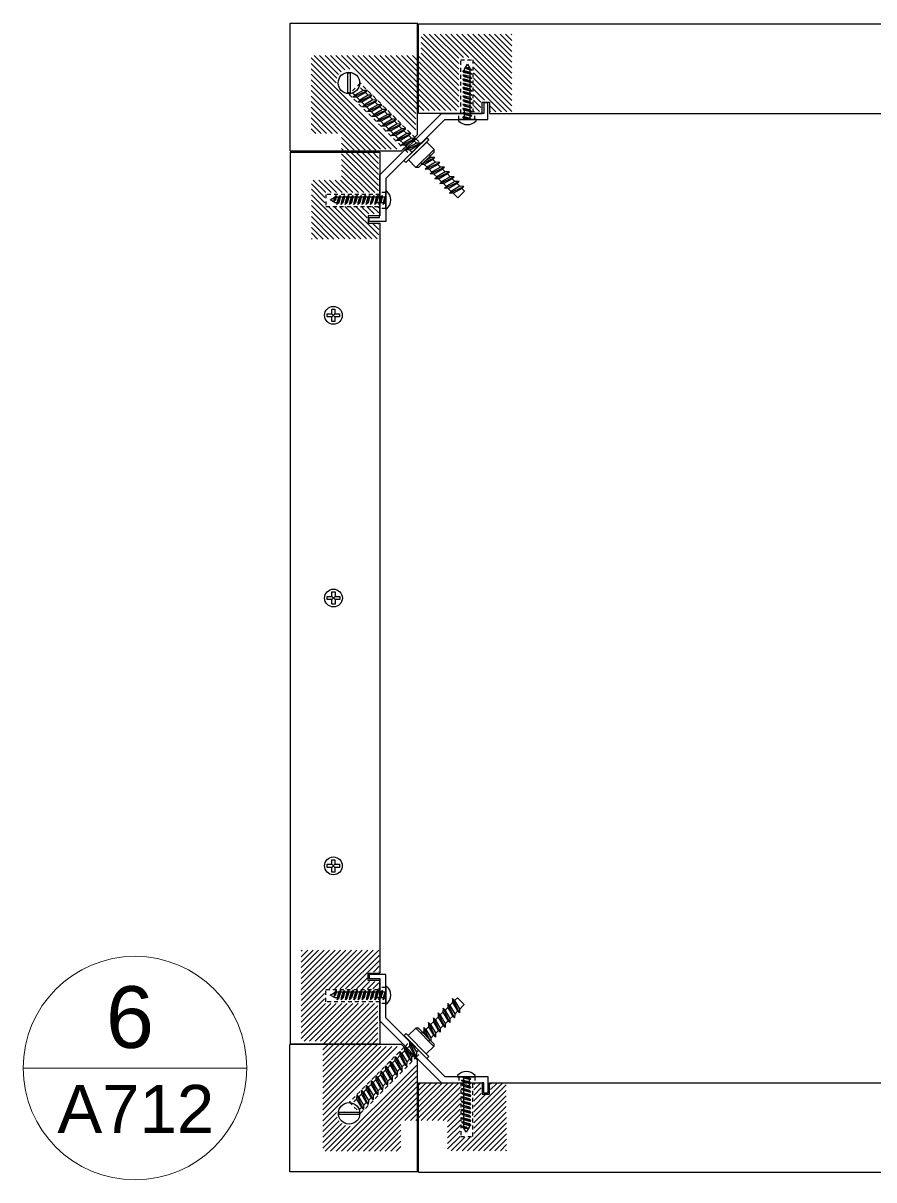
# Model space of a CAD drawing. Header units: centimetres. Extents: x -118 to 1001, y -481 to 203.
# Drawn here: x 751.77 to 779.3, y -83.23 to -45.76 of the extents above; entities that cross this region are included whole.
import ezdxf
from ezdxf.enums import TextEntityAlignment as Align

# ---------------------------------------------------------------- set-up
doc = ezdxf.new("R2010")
doc.units = ezdxf.units.CM
doc.header["$MEASUREMENT"] = 0
doc.linetypes.add('HIDDEN2', pattern=[0.1875, 0.125, -0.0625])
doc.layers.add('A-ANNO-SYMB', color=253, linetype='Continuous', lineweight=18)
for name, color, linetype in [('A-Furn', 8, 'Continuous'), ('linee di prosp', 6, 'Continuous'), ('retini', 245, 'Continuous'), ('viti e cerniere', 3, 'Continuous')]:
    doc.layers.add(name, color=color, linetype=linetype)
doc.styles.get("Standard").update_dxf_attribs({"font": 'Arial.ttf'})

msp = doc.modelspace()

# ---------------------------------------------------------------- hatches: boundary and pattern name
at = {"layer": 'retini', "ltscale": 3}
h = msp.add_hatch(dxfattribs=at)
h.set_pattern_fill('ANSI31', color=256, angle=-90)
h.set_pattern_definition([(315, (708.70584, 308.66924), (0.088388348, 0.088388348), [])])
h.paths.add_polyline_path([(767.594, -48.63), (767.594, -46.112), (764.652, -46.112), (764.652, -46.81), (764.565, -46.81), (764.565, -48.591), (765.869, -48.591), (765.869, -46.869), (766.347, -46.869), (766.347, -48.626), (766.585, -48.626), (766.585, -48.257), (766.89, -48.257), (766.89, -48.63)])
h.paths.add_polyline_path([(764.482, -49.374), (764.482, -48.591), (764.545, -48.591), (764.545, -46.81), (761.089, -46.81), (761.089, -49.335), (762.078, -49.335), (762.078, -49.872), (763.276, -49.872), (763.276, -49.838), (764.029, -49.838), (762.272, -48.092, -2.138287), (762.739, -47.646)])
h.paths.add_polyline_path([(763.276, -51.25), (763.276, -49.91), (762.078, -49.91), (762.078, -50.847), (761.101, -50.847), (761.101, -52.757), (763.285, -52.742), (763.285, -52.236), (762.912, -52.236), (762.912, -51.938), (763.28, -51.938), (763.28, -51.694), (761.54, -51.694), (761.54, -51.25)])
h = msp.add_hatch(dxfattribs=at)
h.set_pattern_fill('ANSI31', color=256)
h.set_pattern_definition([(45, (405.99261, -134.67835), (-0.088388348, 0.088388348), [])])
h.paths.add_polyline_path([(763.292, -75.79), (760.774, -75.79), (760.774, -78.732), (761.472, -78.732), (761.472, -78.819), (763.253, -78.819), (763.253, -77.515), (761.531, -77.515), (761.531, -77.037), (763.287, -77.037), (763.287, -76.799), (762.919, -76.799), (762.919, -76.494), (763.292, -76.494)])
h.paths.add_polyline_path([(764.036, -78.902), (763.253, -78.902), (763.253, -78.839), (761.472, -78.839), (761.472, -82.295), (763.996, -82.295), (763.996, -81.306), (764.534, -81.306), (764.534, -80.108), (764.5, -80.108), (764.5, -79.355), (762.754, -81.112, -2.138287), (762.308, -80.645)])
h.paths.add_polyline_path([(765.912, -80.108), (764.572, -80.108), (764.572, -81.306), (765.509, -81.306), (765.509, -82.283), (767.419, -82.283), (767.404, -80.1), (766.898, -80.1), (766.898, -80.472), (766.6, -80.472), (766.6, -80.104), (766.356, -80.104), (766.356, -81.844), (765.912, -81.844)])

# ---------------------------------------------------------------- linework, layer by layer
at = {"linetype": 'Continuous', "lineweight": 20}
msp.add_line((751.773, -79.606), (759.014, -79.606), dxfattribs=at)
at = {"layer": 'A-ANNO-SYMB', "linetype": 'Continuous', "lineweight": 20}
msp.add_circle((755.394, -79.606), 3.62, dxfattribs=at)
at = {"layer": 'A-Furn'}
for p, q in [((760.413, -49.892), (760.413, -45.76)), ((760.413, -45.76), (764.536, -45.76)), ((764.536, -49.372), (764.536, -45.76)), ((764.572, -45.785), (802.658, -45.785)), ((764.572, -48.682), (764.572, -45.785)), ((766.627, -48.682), (766.627, -48.315)), ((766.627, -48.315), (766.864, -48.315)), ((766.864, -48.315), (766.864, -48.682)), ((766.627, -48.682), (764.572, -48.682)), ((766.864, -48.682), (800.367, -48.682)), ((764.023, -49.892), (764.536, -49.372)), ((760.413, -49.892), (764.023, -49.892)), ((760.414, -49.944), (763.312, -49.944)), ((760.414, -49.944), (760.414, -78.819)), ((763.312, -49.944), (763.312, -51.997)), ((763.312, -51.997), (762.944, -51.997)), ((762.944, -51.997), (762.944, -52.234)), ((762.944, -52.234), (763.312, -52.234)), ((763.312, -52.234), (763.312, -76.527)), ((762.944, -76.764), (762.944, -76.527)), ((762.944, -76.527), (763.312, -76.527)), ((763.312, -76.764), (762.944, -76.764)), ((763.312, -76.764), (763.312, -78.819)), ((760.402, -82.963), (760.402, -78.839)), ((764.014, -78.839), (760.402, -78.839)), ((760.414, -78.819), (763.312, -78.819)), ((764.534, -79.352), (764.014, -78.839)), ((764.534, -82.963), (764.534, -79.352)), ((764.572, -80.079), (766.687, -80.079)), ((764.572, -82.976), (764.572, -80.079)), ((766.627, -80.079), (766.627, -80.446)), ((766.864, -80.079), (800.367, -80.079)), ((766.864, -80.446), (766.864, -80.079)), ((766.627, -80.446), (766.864, -80.446)), ((764.534, -82.963), (760.402, -82.963)), ((764.572, -82.976), (802.658, -82.976))]:
    msp.add_line(p, q, dxfattribs=at)
at = {"layer": 'linee di prosp', "linetype": 'HIDDEN2'}
for p, q in [((765.934, -48.685), (765.934, -46.945)), ((765.934, -46.945), (766.327, -46.945)), ((766.327, -46.945), (766.327, -48.685)), ((762.681, -47.703), (762.32, -48.066)), ((764.463, -49.476), (762.681, -47.703)), ((762.32, -48.066), (764.103, -49.839)), ((763.311, -51.309), (761.57, -51.309)), ((761.57, -51.309), (761.57, -51.701)), ((761.57, -51.701), (763.311, -51.701)), ((761.572, -77.455), (761.572, -77.063)), ((761.572, -77.063), (763.312, -77.063)), ((763.312, -77.455), (761.572, -77.455)), ((764.103, -78.926), (762.33, -80.709)), ((762.693, -81.069), (764.465, -79.287)), ((765.936, -80.079), (765.936, -81.819)), ((766.328, -81.819), (766.328, -80.079)), ((762.33, -80.709), (762.693, -81.069)), ((765.936, -81.819), (766.328, -81.819))]:
    msp.add_line(p, q, dxfattribs=at)
at = {"layer": 'viti e cerniere'}
for p, q in [((766.242, -47.356), (766.242, -47.28)), ((766.242, -47.492), (766.242, -47.415)), ((766.242, -47.627), (766.242, -47.551)), ((762.782, -47.938), (762.694, -47.851)), ((766.242, -47.763), (766.242, -47.686)), ((766.242, -47.899), (766.242, -47.822)), ((762.51, -48.096), (762.421, -48.008)), ((762.666, -48.252), (762.577, -48.163)), ((762.822, -48.408), (762.732, -48.318)), ((762.938, -48.093), (762.85, -48.006)), ((763.094, -48.249), (763.006, -48.161)), ((763.25, -48.404), (763.162, -48.316)), ((766.242, -48.034), (766.242, -47.958)), ((766.242, -48.17), (766.242, -48.093)), ((766.242, -48.305), (766.242, -48.229)), ((762.977, -48.563), (762.888, -48.474)), ((763.133, -48.719), (763.043, -48.629)), ((763.311, -50.685), (765.311, -48.685)), ((763.406, -48.559), (763.318, -48.472)), ((763.562, -48.714), (763.474, -48.627)), ((765.311, -48.685), (766.626, -48.685)), ((766.056, -48.662), (766.056, -48.586)), ((766.242, -48.441), (766.242, -48.364)), ((766.242, -48.576), (766.242, -48.5)), ((766.242, -48.712), (766.242, -48.636)), ((766.685, -48.685), (766.626, -48.685)), ((766.811, -48.345), (766.685, -48.345)), ((766.685, -48.345), (766.685, -48.685)), ((766.811, -48.685), (766.811, -48.345)), ((766.811, -48.882), (766.811, -48.685)), ((763.289, -48.874), (763.198, -48.784)), ((763.445, -49.03), (763.354, -48.939)), ((765.416, -48.882), (763.507, -50.79)), ((763.718, -48.87), (763.63, -48.782)), ((763.874, -49.025), (763.786, -48.937)), ((765.416, -48.882), (766.811, -48.882)), ((766.056, -48.798), (766.056, -48.721)), ((766.056, -48.882), (766.056, -48.857)), ((766.242, -48.848), (766.242, -48.771)), ((763.6, -49.186), (763.509, -49.094)), ((763.756, -49.341), (763.665, -49.25)), ((763.912, -49.497), (763.82, -49.405)), ((764.03, -49.18), (763.942, -49.093)), ((764.187, -49.335), (764.098, -49.248)), ((764.343, -49.491), (764.255, -49.403)), ((764.068, -49.652), (763.975, -49.56)), ((764.097, -50.212), (764.84, -49.481)), ((764.223, -49.808), (764.131, -49.715)), ((764.902, -49.544), (764.158, -50.275)), ((764.245, -50.191), (764.839, -49.611)), ((764.499, -49.646), (764.411, -49.558)), ((764.839, -49.611), (765.08, -49.858)), ((764.902, -49.544), (764.84, -49.481)), ((764.486, -50.437), (764.245, -50.191)), ((764.364, -49.949), (764.286, -49.871)), ((765.08, -49.858), (764.486, -50.437)), ((765.077, -49.936), (764.566, -50.435)), ((764.926, -50.008), (764.939, -50.071)), ((764.967, -50.112), (764.933, -50.077)), ((765.123, -50.267), (765.035, -50.179)), ((765.077, -49.936), (765.08, -49.858)), ((764.158, -50.275), (764.097, -50.212)), ((764.566, -50.435), (764.486, -50.437)), ((764.64, -50.287), (764.703, -50.302)), ((764.846, -50.43), (764.752, -50.336)), ((765.002, -50.586), (764.908, -50.492)), ((765.279, -50.422), (765.191, -50.335)), ((765.435, -50.577), (765.347, -50.49)), ((763.311, -50.685), (763.311, -52.001)), ((763.507, -50.79), (763.507, -52.185)), ((765.158, -50.741), (765.063, -50.647)), ((765.314, -50.897), (765.219, -50.802)), ((765.592, -50.733), (765.503, -50.645)), ((765.748, -50.888), (765.66, -50.8)), ((765.47, -51.053), (765.374, -50.957)), ((765.625, -51.208), (765.53, -51.112)), ((765.838, -51.421), (765.685, -51.268)), ((765.904, -51.043), (765.816, -50.955)), ((766.06, -51.198), (765.838, -51.421)), ((766.06, -51.198), (765.972, -51.111)), ((761.979, -51.395), (761.903, -51.395)), ((762.115, -51.395), (762.038, -51.395)), ((762.25, -51.395), (762.174, -51.395)), ((762.386, -51.395), (762.309, -51.395)), ((762.522, -51.395), (762.445, -51.395)), ((762.657, -51.395), (762.581, -51.395)), ((762.793, -51.395), (762.716, -51.395)), ((762.928, -51.395), (762.852, -51.395)), ((763.064, -51.395), (762.987, -51.395)), ((763.199, -51.395), (763.123, -51.395)), ((763.285, -51.581), (763.209, -51.581)), ((763.335, -51.395), (763.259, -51.395)), ((763.421, -51.581), (763.344, -51.581)), ((763.471, -51.395), (763.394, -51.395)), ((763.505, -51.581), (763.48, -51.581)), ((762.97, -52.185), (762.97, -52.06)), ((762.97, -52.06), (763.311, -52.06)), ((763.311, -52.06), (763.311, -52.001)), ((763.311, -52.185), (762.97, -52.185)), ((763.507, -52.185), (763.311, -52.185)), ((761.764, -55.023), (761.864, -55.023)), ((761.764, -55.173), (761.764, -55.023)), ((761.864, -55.023), (761.864, -55.173)), ((761.616, -55.273), (761.616, -55.173)), ((761.616, -55.173), (761.764, -55.173)), ((761.764, -55.273), (761.616, -55.273)), ((761.764, -55.173), (761.864, -55.273)), ((761.764, -55.273), (761.864, -55.173)), ((761.764, -55.423), (761.764, -55.273)), ((761.864, -55.423), (761.764, -55.423)), ((761.864, -55.173), (762.016, -55.173)), ((761.864, -55.273), (761.864, -55.423)), ((762.016, -55.273), (761.864, -55.273)), ((762.016, -55.173), (762.016, -55.273)), ((761.617, -64.431), (761.617, -64.331)), ((761.617, -64.331), (761.766, -64.331)), ((761.766, -64.431), (761.617, -64.431)), ((761.766, -64.181), (761.866, -64.181)), ((761.766, -64.331), (761.766, -64.181)), ((761.766, -64.331), (761.866, -64.431)), ((761.766, -64.431), (761.866, -64.331)), ((761.766, -64.581), (761.766, -64.431)), ((761.866, -64.181), (761.866, -64.331)), ((761.866, -64.331), (762.017, -64.331)), ((761.866, -64.431), (761.866, -64.581)), ((762.017, -64.431), (761.866, -64.431)), ((762.017, -64.331), (762.017, -64.431)), ((761.866, -64.581), (761.766, -64.581)), ((761.616, -73.106), (761.616, -73.006)), ((761.616, -73.006), (761.764, -73.006)), ((761.764, -72.856), (761.864, -72.856)), ((761.764, -73.006), (761.764, -72.856)), ((761.764, -73.006), (761.864, -73.106)), ((761.764, -73.106), (761.864, -73.006)), ((761.864, -72.856), (761.864, -73.006)), ((761.864, -73.006), (762.016, -73.006)), ((762.016, -73.006), (762.016, -73.106)), ((761.764, -73.106), (761.616, -73.106)), ((761.764, -73.256), (761.764, -73.106)), ((761.864, -73.256), (761.764, -73.256)), ((761.864, -73.106), (761.864, -73.256)), ((762.016, -73.106), (761.864, -73.106)), ((763.312, -76.579), (762.972, -76.579)), ((762.972, -76.579), (762.972, -76.704)), ((762.972, -76.704), (763.312, -76.704)), ((763.509, -76.579), (763.312, -76.579)), ((763.312, -76.704), (763.312, -76.764)), ((763.312, -78.079), (763.312, -76.764)), ((763.509, -77.974), (763.509, -76.579)), ((761.983, -77.147), (761.906, -77.147)), ((762.119, -77.147), (762.042, -77.147)), ((762.254, -77.147), (762.178, -77.147)), ((762.39, -77.147), (762.313, -77.147)), ((762.525, -77.147), (762.449, -77.147)), ((762.661, -77.147), (762.584, -77.147)), ((762.796, -77.147), (762.72, -77.147)), ((762.932, -77.147), (762.856, -77.147)), ((763.068, -77.147), (762.991, -77.147)), ((763.203, -77.147), (763.127, -77.147)), ((763.339, -77.147), (763.262, -77.147)), ((763.474, -77.147), (763.398, -77.147)), ((763.289, -77.334), (763.212, -77.334)), ((763.424, -77.334), (763.348, -77.334)), ((763.508, -77.334), (763.484, -77.334)), ((765.67, -77.486), (765.582, -77.574)), ((765.825, -77.33), (765.737, -77.418)), ((765.825, -77.33), (766.048, -77.551)), ((766.048, -77.551), (765.894, -77.705)), ((765.359, -77.798), (765.272, -77.886)), ((765.515, -77.642), (765.427, -77.73)), ((765.679, -77.92), (765.584, -78.015)), ((765.835, -77.764), (765.739, -77.86)), ((765.312, -80.079), (763.312, -78.079)), ((763.509, -77.974), (765.417, -79.882)), ((764.894, -78.266), (764.806, -78.354)), ((765.049, -78.11), (764.961, -78.198)), ((765.204, -77.954), (765.116, -78.042)), ((765.368, -78.231), (765.274, -78.326)), ((765.524, -78.076), (765.429, -78.171)), ((764.108, -78.55), (764.17, -78.488)), ((764.839, -79.293), (764.108, -78.55)), ((764.17, -78.488), (764.902, -79.231)), ((764.238, -78.551), (764.484, -78.31)), ((764.817, -79.144), (764.238, -78.551)), ((764.484, -78.31), (765.064, -78.903)), ((764.563, -78.312), (764.484, -78.31)), ((764.563, -78.312), (765.062, -78.823)), ((764.634, -78.463), (764.698, -78.45)), ((764.738, -78.422), (764.704, -78.457)), ((765.057, -78.543), (764.963, -78.637)), ((765.213, -78.387), (765.118, -78.482)), ((764.117, -79.047), (764.03, -79.135)), ((764.273, -78.891), (764.185, -78.979)), ((764.358, -78.804), (764.34, -78.823)), ((764.575, -79.025), (764.497, -79.103)), ((765.064, -78.903), (764.817, -79.144)), ((764.914, -78.75), (764.929, -78.687)), ((765.062, -78.823), (765.064, -78.903)), ((763.807, -79.359), (763.719, -79.447)), ((763.962, -79.203), (763.875, -79.291)), ((764.279, -79.322), (764.187, -79.414)), ((764.435, -79.166), (764.342, -79.259)), ((764.902, -79.231), (764.839, -79.293)), ((763.496, -79.671), (763.409, -79.759)), ((763.652, -79.515), (763.564, -79.603)), ((763.812, -79.789), (763.721, -79.88)), ((763.968, -79.633), (763.876, -79.725)), ((764.123, -79.478), (764.032, -79.569)), ((763.031, -80.14), (762.943, -80.228)), ((763.186, -79.983), (763.098, -80.072)), ((763.341, -79.827), (763.254, -79.915)), ((763.501, -80.101), (763.411, -80.191)), ((763.657, -79.945), (763.566, -80.036)), ((765.312, -80.079), (766.627, -80.079)), ((765.417, -79.882), (766.812, -79.882)), ((766.022, -79.919), (766.022, -79.995)), ((766.022, -80.054), (766.022, -80.131)), ((766.208, -79.885), (766.208, -79.91)), ((766.208, -79.969), (766.208, -80.045)), ((766.208, -80.104), (766.208, -80.181)), ((766.687, -80.079), (766.627, -80.079)), ((766.687, -80.419), (766.687, -80.079)), ((766.812, -79.882), (766.812, -80.079)), ((766.812, -80.079), (766.812, -80.419)), ((762.72, -80.452), (762.633, -80.54)), ((762.875, -80.296), (762.788, -80.384)), ((763.19, -80.412), (763.1, -80.502)), ((763.345, -80.256), (763.256, -80.346)), ((766.022, -80.19), (766.022, -80.267)), ((766.022, -80.326), (766.022, -80.402)), ((766.022, -80.461), (766.022, -80.538)), ((766.812, -80.419), (766.687, -80.419)), ((762.565, -80.608), (762.477, -80.696)), ((762.723, -80.879), (762.635, -80.968)), ((762.879, -80.724), (762.79, -80.813)), ((763.034, -80.568), (762.945, -80.657)), ((766.022, -80.597), (766.022, -80.673)), ((766.022, -80.732), (766.022, -80.809)), ((766.022, -80.868), (766.022, -80.944)), ((766.022, -81.003), (766.022, -81.08)), ((766.022, -81.139), (766.022, -81.216)), ((766.022, -81.275), (766.022, -81.351)), ((766.022, -81.41), (766.022, -81.487))]:
    msp.add_line(p, q, dxfattribs=at)
at = {"layer": 'viti e cerniere', "linetype": 'HIDDEN2'}
for p, q in [((765.877, -48.882), (765.877, -48.685)), ((766.393, -48.882), (766.393, -48.685)), ((764.487, -49.509), (764.638, -49.66)), ((764.134, -49.862), (764.285, -50.013)), ((763.507, -51.247), (763.311, -51.247)), ((763.507, -51.762), (763.311, -51.762)), ((763.509, -76.997), (763.312, -76.997)), ((763.509, -77.512), (763.312, -77.512)), ((764.136, -78.902), (764.286, -78.751)), ((764.489, -79.256), (764.639, -79.104)), ((765.874, -79.882), (765.874, -80.079)), ((766.389, -79.882), (766.389, -80.079))]:
    msp.add_line(p, q, dxfattribs=at)
at = {"layer": 'viti e cerniere'}
for points in [[(766.056, -47.306), (766.056, -47.247), (766.149, -47.085), (766.224, -47.216)], [(766.299, -47.415), (766.242, -47.356), (766.056, -47.306), (765.999, -47.306), (766.299, -47.415), (766.242, -47.415), (766.056, -47.365), (765.999, -47.306)], [(766.299, -47.551), (766.242, -47.492), (766.056, -47.442), (765.999, -47.442), (766.299, -47.551), (766.242, -47.551), (766.056, -47.501), (765.999, -47.442)], [(766.299, -47.686), (766.242, -47.627), (766.056, -47.577), (765.999, -47.577), (766.299, -47.686), (766.242, -47.686), (766.056, -47.637), (765.999, -47.577)], [(766.299, -47.28), (766.224, -47.216), (766.199, -47.209), (766.105, -47.209), (766.299, -47.28), (766.242, -47.28), (766.148, -47.255), (766.105, -47.209)], [(762.914, -47.941), (762.782, -47.938), (762.511, -48.096), (762.446, -48.161), (762.914, -47.941), (762.85, -48.006), (762.579, -48.163), (762.446, -48.161)], [(766.299, -47.822), (766.242, -47.763), (766.056, -47.713), (765.999, -47.713), (766.299, -47.822), (766.242, -47.822), (766.056, -47.772), (765.999, -47.713)], [(766.299, -47.958), (766.242, -47.899), (766.056, -47.849), (765.999, -47.849), (766.299, -47.958), (766.242, -47.958), (766.056, -47.908), (765.999, -47.849)], [(763.071, -48.096), (762.938, -48.093), (762.667, -48.251), (762.602, -48.316), (763.071, -48.096), (763.006, -48.161), (762.735, -48.318), (762.602, -48.316)], [(763.227, -48.251), (763.094, -48.249), (762.823, -48.406), (762.758, -48.471), (763.227, -48.251), (763.162, -48.316), (762.891, -48.474), (762.758, -48.471)], [(766.299, -48.093), (766.242, -48.034), (766.056, -47.984), (765.999, -47.984), (766.299, -48.093), (766.242, -48.093), (766.056, -48.043), (765.999, -47.984)], [(766.299, -48.229), (766.242, -48.17), (766.056, -48.12), (765.999, -48.12), (766.299, -48.229), (766.242, -48.229), (766.056, -48.179), (765.999, -48.12)], [(766.299, -48.364), (766.242, -48.305), (766.056, -48.255), (765.999, -48.255), (766.299, -48.364), (766.242, -48.364), (766.056, -48.314), (765.999, -48.255)], [(763.383, -48.406), (763.25, -48.404), (762.979, -48.561), (762.914, -48.626), (763.383, -48.406), (763.318, -48.472), (763.047, -48.629), (762.914, -48.626)], [(763.539, -48.562), (763.406, -48.559), (763.135, -48.716), (763.071, -48.782), (763.539, -48.562), (763.474, -48.627), (763.203, -48.784), (763.071, -48.782)], [(766.299, -48.5), (766.242, -48.441), (766.056, -48.391), (765.999, -48.391), (766.299, -48.5), (766.242, -48.5), (766.056, -48.45), (765.999, -48.391)], [(766.299, -48.636), (766.242, -48.576), (766.056, -48.527), (765.999, -48.527), (766.299, -48.636), (766.242, -48.636), (766.056, -48.586), (765.999, -48.527)], [(766.299, -48.771), (766.242, -48.712), (766.056, -48.662), (765.999, -48.662), (766.299, -48.771), (766.242, -48.771), (766.056, -48.721), (765.999, -48.662)], [(763.695, -48.717), (763.562, -48.714), (763.291, -48.872), (763.227, -48.937), (763.695, -48.717), (763.63, -48.782), (763.359, -48.939), (763.227, -48.937)], [(763.851, -48.872), (763.718, -48.87), (763.448, -49.027), (763.383, -49.092), (763.851, -48.872), (763.786, -48.937), (763.516, -49.095), (763.383, -49.092)], [(764.007, -49.027), (763.874, -49.025), (763.604, -49.182), (763.539, -49.247), (764.007, -49.027), (763.942, -49.093), (763.672, -49.25), (763.539, -49.247)], [(766.275, -48.882), (766.242, -48.848), (766.056, -48.798), (765.999, -48.798), (766.23, -48.882)], [(766.149, -48.882), (766.056, -48.857), (765.999, -48.798)], [(764.163, -49.183), (764.03, -49.18), (763.76, -49.337), (763.695, -49.403), (764.163, -49.183), (764.098, -49.248), (763.828, -49.405), (763.695, -49.403)], [(764.319, -49.338), (764.187, -49.335), (763.916, -49.493), (763.851, -49.558), (764.319, -49.338), (764.255, -49.403), (763.984, -49.56), (763.851, -49.558)], [(764.475, -49.493), (764.343, -49.491), (764.072, -49.648), (764.007, -49.713), (764.475, -49.493), (764.411, -49.558), (764.14, -49.716), (764.007, -49.713)], [(764.632, -49.648), (764.499, -49.646), (764.228, -49.803), (764.163, -49.868), (764.632, -49.648), (764.567, -49.714), (764.296, -49.871), (764.163, -49.868)], [(764.5, -49.939), (764.505, -49.936)], [(764.706, -50.299), (765.1, -50.114), (765.035, -50.179), (764.764, -50.337), (764.669, -50.335)], [(765.1, -50.114), (764.967, -50.112), (764.803, -50.205)], [(765.256, -50.269), (765.123, -50.267), (764.852, -50.424), (764.788, -50.489), (765.256, -50.269), (765.191, -50.335), (764.92, -50.492), (764.788, -50.489)], [(765.412, -50.425), (765.279, -50.422), (765.009, -50.579), (764.944, -50.645), (765.412, -50.425), (765.347, -50.49), (765.077, -50.647), (764.944, -50.645)], [(765.568, -50.58), (765.435, -50.577), (765.165, -50.735), (765.1, -50.8), (765.568, -50.58), (765.503, -50.645), (765.233, -50.802), (765.1, -50.8)], [(765.724, -50.735), (765.592, -50.733), (765.321, -50.89), (765.256, -50.955), (765.724, -50.735), (765.66, -50.8), (765.389, -50.958), (765.256, -50.955)], [(765.88, -50.89), (765.748, -50.888), (765.477, -51.045), (765.412, -51.11), (765.88, -50.89), (765.816, -50.955), (765.545, -51.113), (765.412, -51.11)], [(766.037, -51.046), (765.904, -51.043), (765.633, -51.2), (765.568, -51.266), (766.037, -51.046), (765.972, -51.111), (765.701, -51.268), (765.568, -51.266)], [(761.929, -51.581), (761.87, -51.581), (761.708, -51.488), (761.839, -51.412)], [(761.903, -51.338), (761.839, -51.412), (761.832, -51.438), (761.832, -51.532), (761.903, -51.338), (761.903, -51.395), (761.878, -51.489), (761.832, -51.532)], [(762.038, -51.338), (761.979, -51.395), (761.929, -51.581), (761.929, -51.638), (762.038, -51.338), (762.038, -51.395), (761.988, -51.581), (761.929, -51.638)], [(762.174, -51.338), (762.115, -51.395), (762.065, -51.581), (762.065, -51.638), (762.174, -51.338), (762.174, -51.395), (762.124, -51.581), (762.065, -51.638)], [(762.309, -51.338), (762.25, -51.395), (762.2, -51.581), (762.2, -51.638), (762.309, -51.338), (762.309, -51.395), (762.26, -51.581), (762.2, -51.638)], [(762.445, -51.338), (762.386, -51.395), (762.336, -51.581), (762.336, -51.638), (762.445, -51.338), (762.445, -51.395), (762.395, -51.581), (762.336, -51.638)], [(762.581, -51.338), (762.522, -51.395), (762.472, -51.581), (762.472, -51.638), (762.581, -51.338), (762.581, -51.395), (762.531, -51.581), (762.472, -51.638)], [(762.716, -51.338), (762.657, -51.395), (762.607, -51.581), (762.607, -51.638), (762.716, -51.338), (762.716, -51.395), (762.666, -51.581), (762.607, -51.638)], [(762.852, -51.338), (762.793, -51.395), (762.743, -51.581), (762.743, -51.638), (762.852, -51.338), (762.852, -51.395), (762.802, -51.581), (762.743, -51.638)], [(762.987, -51.338), (762.928, -51.395), (762.878, -51.581), (762.878, -51.638), (762.987, -51.338), (762.987, -51.395), (762.937, -51.581), (762.878, -51.638)], [(763.123, -51.338), (763.064, -51.395), (763.014, -51.581), (763.014, -51.638), (763.123, -51.338), (763.123, -51.395), (763.073, -51.581), (763.014, -51.638)], [(763.259, -51.338), (763.199, -51.395), (763.15, -51.581), (763.15, -51.638), (763.259, -51.338), (763.259, -51.395), (763.209, -51.581), (763.15, -51.638)], [(763.394, -51.338), (763.335, -51.395), (763.285, -51.581), (763.285, -51.638), (763.394, -51.338), (763.394, -51.395), (763.344, -51.581), (763.285, -51.638)], [(763.505, -51.362), (763.471, -51.395), (763.421, -51.581), (763.421, -51.638), (763.505, -51.407)], [(763.505, -51.488), (763.48, -51.581), (763.421, -51.638)], [(761.933, -77.334), (761.873, -77.334), (761.712, -77.241), (761.843, -77.165)], [(761.906, -77.091), (761.843, -77.165), (761.836, -77.19), (761.836, -77.285), (761.906, -77.091), (761.906, -77.147), (761.881, -77.241), (761.836, -77.285)], [(762.042, -77.091), (761.983, -77.147), (761.933, -77.334), (761.933, -77.39), (762.042, -77.091), (762.042, -77.147), (761.992, -77.334), (761.933, -77.39)], [(762.178, -77.091), (762.119, -77.147), (762.069, -77.334), (762.069, -77.39), (762.178, -77.091), (762.178, -77.147), (762.128, -77.334), (762.069, -77.39)], [(762.313, -77.091), (762.254, -77.147), (762.204, -77.334), (762.204, -77.39), (762.313, -77.091), (762.313, -77.147), (762.263, -77.334), (762.204, -77.39)], [(762.449, -77.091), (762.39, -77.147), (762.34, -77.334), (762.34, -77.39), (762.449, -77.091), (762.449, -77.147), (762.399, -77.334), (762.34, -77.39)], [(762.584, -77.091), (762.525, -77.147), (762.475, -77.334), (762.475, -77.39), (762.584, -77.091), (762.584, -77.147), (762.534, -77.334), (762.475, -77.39)], [(762.72, -77.091), (762.661, -77.147), (762.611, -77.334), (762.611, -77.39), (762.72, -77.091), (762.72, -77.147), (762.67, -77.334), (762.611, -77.39)], [(762.856, -77.091), (762.796, -77.147), (762.747, -77.334), (762.747, -77.39), (762.856, -77.091), (762.856, -77.147), (762.806, -77.334), (762.747, -77.39)], [(762.991, -77.091), (762.932, -77.147), (762.882, -77.334), (762.882, -77.39), (762.991, -77.091), (762.991, -77.147), (762.941, -77.334), (762.882, -77.39)], [(763.127, -77.091), (763.068, -77.147), (763.018, -77.334), (763.018, -77.39), (763.127, -77.091), (763.127, -77.147), (763.077, -77.334), (763.018, -77.39)], [(763.262, -77.091), (763.203, -77.147), (763.153, -77.334), (763.153, -77.39), (763.262, -77.091), (763.262, -77.147), (763.212, -77.334), (763.153, -77.39)], [(763.398, -77.091), (763.339, -77.147), (763.289, -77.334), (763.289, -77.39), (763.398, -77.091), (763.398, -77.147), (763.348, -77.334), (763.289, -77.39)], [(763.508, -77.115), (763.474, -77.147), (763.424, -77.334), (763.424, -77.39), (763.508, -77.159)], [(763.508, -77.241), (763.484, -77.334), (763.424, -77.39)], [(765.517, -77.509), (765.515, -77.642), (765.672, -77.913), (765.737, -77.977), (765.517, -77.509), (765.582, -77.574), (765.74, -77.845), (765.737, -77.977)], [(765.672, -77.353), (765.67, -77.486), (765.827, -77.756), (765.892, -77.821), (765.672, -77.353), (765.737, -77.418), (765.895, -77.688), (765.892, -77.821)], [(765.207, -77.821), (765.204, -77.954), (765.361, -78.225), (765.427, -78.29), (765.207, -77.821), (765.272, -77.886), (765.429, -78.157), (765.427, -78.29)], [(765.362, -77.665), (765.359, -77.798), (765.517, -78.069), (765.582, -78.133), (765.362, -77.665), (765.427, -77.73), (765.584, -78.001), (765.582, -78.133)], [(764.741, -78.29), (764.738, -78.422), (764.831, -78.586)], [(764.926, -78.684), (764.741, -78.29), (764.806, -78.354), (764.963, -78.625), (764.962, -78.72)], [(764.896, -78.133), (764.894, -78.266), (765.051, -78.537), (765.116, -78.602), (764.896, -78.133), (764.961, -78.198), (765.119, -78.469), (765.116, -78.602)], [(765.051, -77.977), (765.049, -78.11), (765.206, -78.381), (765.271, -78.446), (765.051, -77.977), (765.116, -78.042), (765.274, -78.313), (765.271, -78.446)], [(764.12, -78.914), (764.117, -79.047), (764.275, -79.318), (764.34, -79.382), (764.12, -78.914), (764.185, -78.979), (764.342, -79.249), (764.34, -79.382)], [(764.275, -78.758), (764.273, -78.891), (764.43, -79.161), (764.495, -79.226), (764.275, -78.758), (764.34, -78.823), (764.498, -79.093), (764.495, -79.226)], [(764.565, -78.889), (764.563, -78.884)], [(763.654, -79.382), (763.652, -79.515), (763.809, -79.786), (763.874, -79.851), (763.654, -79.382), (763.719, -79.447), (763.877, -79.718), (763.874, -79.851)], [(763.809, -79.226), (763.807, -79.359), (763.964, -79.63), (764.029, -79.695), (763.809, -79.226), (763.875, -79.291), (764.032, -79.562), (764.029, -79.695)], [(763.965, -79.07), (763.962, -79.203), (764.119, -79.474), (764.185, -79.538), (763.965, -79.07), (764.03, -79.135), (764.187, -79.406), (764.185, -79.538)], [(763.344, -79.695), (763.341, -79.827), (763.498, -80.098), (763.564, -80.163), (763.344, -79.695), (763.409, -79.759), (763.566, -80.03), (763.564, -80.163)], [(763.499, -79.538), (763.496, -79.671), (763.654, -79.942), (763.719, -80.007), (763.499, -79.538), (763.564, -79.603), (763.721, -79.874), (763.719, -80.007)], [(762.878, -80.163), (762.875, -80.296), (763.033, -80.566), (763.098, -80.631), (762.878, -80.163), (762.943, -80.228), (763.1, -80.498), (763.098, -80.631)], [(763.033, -80.007), (763.031, -80.14), (763.188, -80.41), (763.253, -80.475), (763.033, -80.007), (763.098, -80.072), (763.256, -80.342), (763.253, -80.475)], [(763.188, -79.851), (763.186, -79.983), (763.343, -80.254), (763.408, -80.319), (763.188, -79.851), (763.254, -79.915), (763.411, -80.186), (763.408, -80.319)], [(765.965, -79.995), (766.022, -80.054), (766.208, -80.104), (766.264, -80.104), (765.965, -79.995), (766.022, -79.995), (766.208, -80.045), (766.264, -80.104)], [(765.965, -80.131), (766.022, -80.19), (766.208, -80.24), (766.264, -80.24), (765.965, -80.131), (766.022, -80.131), (766.208, -80.181), (766.264, -80.24)], [(765.989, -79.885), (766.022, -79.919), (766.208, -79.969), (766.264, -79.969), (766.034, -79.885)], [(766.115, -79.885), (766.208, -79.91), (766.264, -79.969)], [(762.567, -80.475), (762.565, -80.608), (762.722, -80.879), (762.787, -80.943), (762.567, -80.475), (762.633, -80.54), (762.79, -80.811), (762.787, -80.943)], [(762.723, -80.319), (762.72, -80.452), (762.877, -80.722), (762.943, -80.787), (762.723, -80.319), (762.788, -80.384), (762.945, -80.654), (762.943, -80.787)], [(765.965, -80.267), (766.022, -80.326), (766.208, -80.375), (766.264, -80.375), (765.965, -80.267), (766.022, -80.267), (766.208, -80.316), (766.264, -80.375)], [(765.965, -80.402), (766.022, -80.461), (766.208, -80.511), (766.264, -80.511), (765.965, -80.402), (766.022, -80.402), (766.208, -80.452), (766.264, -80.511)], [(765.965, -80.538), (766.022, -80.597), (766.208, -80.647), (766.264, -80.647), (765.965, -80.538), (766.022, -80.538), (766.208, -80.588), (766.264, -80.647)], [(765.965, -80.673), (766.022, -80.732), (766.208, -80.782), (766.264, -80.782), (765.965, -80.673), (766.022, -80.673), (766.208, -80.723), (766.264, -80.782)], [(765.965, -80.809), (766.022, -80.868), (766.208, -80.918), (766.264, -80.918), (765.965, -80.809), (766.022, -80.809), (766.208, -80.859), (766.264, -80.918)], [(765.965, -80.944), (766.022, -81.003), (766.208, -81.053), (766.264, -81.053), (765.965, -80.944), (766.022, -80.944), (766.208, -80.994), (766.264, -81.053)], [(765.965, -81.08), (766.022, -81.139), (766.208, -81.189), (766.264, -81.189), (765.965, -81.08), (766.022, -81.08), (766.208, -81.13), (766.264, -81.189)], [(765.965, -81.216), (766.022, -81.275), (766.208, -81.325), (766.264, -81.325), (765.965, -81.216), (766.022, -81.216), (766.208, -81.265), (766.264, -81.325)], [(765.965, -81.351), (766.022, -81.41), (766.208, -81.46), (766.264, -81.46), (765.965, -81.351), (766.022, -81.351), (766.208, -81.401), (766.264, -81.46)], [(765.965, -81.487), (766.039, -81.551), (766.065, -81.557), (766.159, -81.557), (765.965, -81.487), (766.022, -81.487), (766.115, -81.512), (766.159, -81.557)], [(766.208, -81.46), (766.208, -81.52), (766.115, -81.681), (766.039, -81.551)]]:
    msp.add_lwpolyline(points, dxfattribs=at)
for points in [[(762.356, -47.371), (762.356, -48.018), (762.276, -48.018), (762.276, -47.371)], [(761.997, -81.033), (762.645, -81.033), (762.645, -81.113), (761.997, -81.113)], [(762.167, -81.008), (762.167, -81.008)]]:
    msp.add_lwpolyline(points, close=True, dxfattribs=at)
for points in [[(765.866, -48.882), (765.866, -48.919, 0.451416), (766.432, -48.919), (766.432, -48.882)], [(763.505, -51.771), (763.542, -51.771, 0.451416), (763.542, -51.205), (763.505, -51.205)], [(763.508, -77.523), (763.546, -77.523, 0.451416), (763.546, -76.958), (763.508, -76.958)], [(766.398, -79.885), (766.398, -79.847, 0.451416), (765.832, -79.847), (765.832, -79.885)]]:
    msp.add_lwpolyline(points, format="xyb", close=True, dxfattribs=at)
for centre, radius in [((762.316, -47.696), 0.348), ((761.814, -55.223), 0.288), ((761.816, -64.381), 0.288), ((761.814, -73.056), 0.288), ((762.322, -81.073), 0.348)]:
    msp.add_circle(centre, radius, dxfattribs=at)

# ---------------------------------------------------------------- texts
at = {"layer": 'A-ANNO-SYMB', "linetype": 'Continuous', "lineweight": 20}
for tag, text, height, p in [('6', 'A', 2, (755.229, -76.953)), ('A712', 'A301', 1.5555, (755.419, -80.15))]:
    msp.add_attdef(tag, text=text, height=height, dxfattribs=at).set_placement(p, align=Align.TOP_CENTER)

doc.saveas('drawing.dxf')
